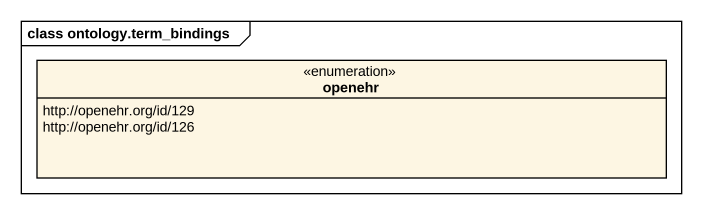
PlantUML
@startuml
mainframe class ontology.term_bindings
hide circle
hide empty members
enum openehr {
  http://openehr.org/id/129
  http://openehr.org/id/126
}
@enduml
